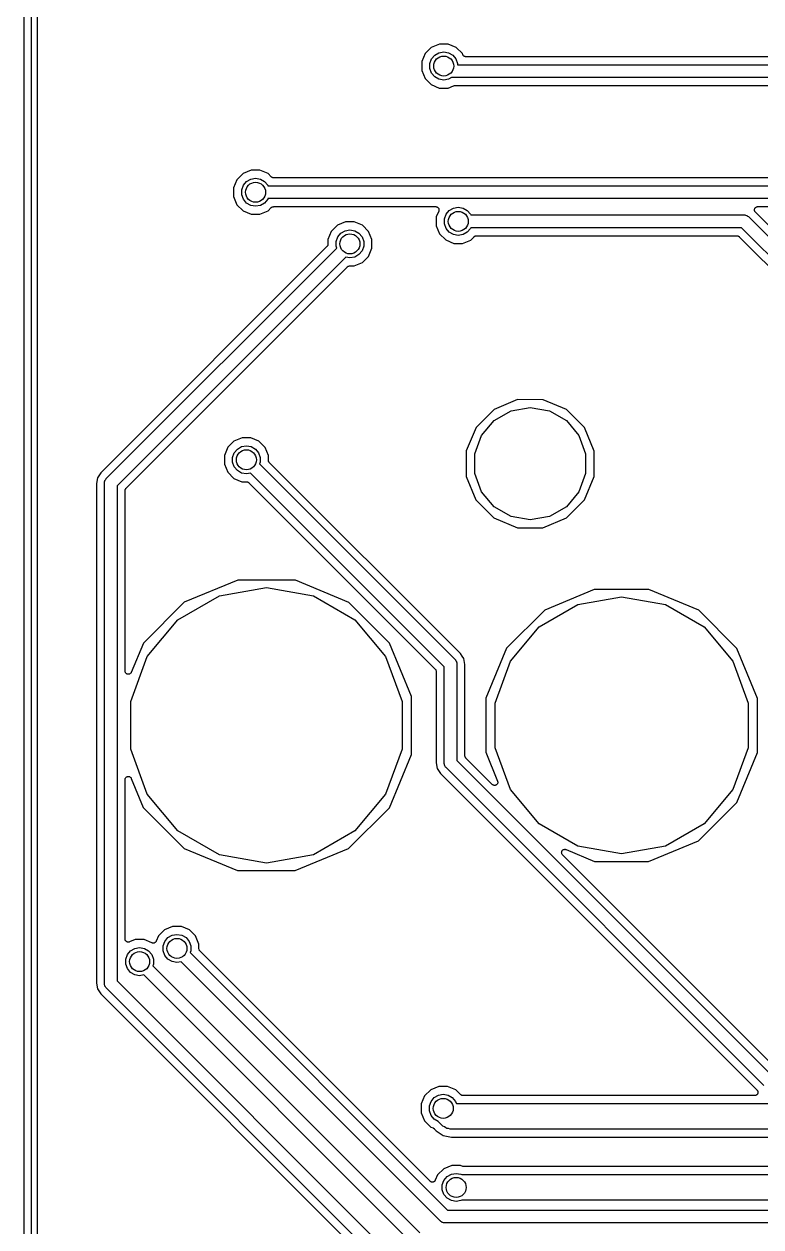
# Model space of a CAD drawing. Extents: x 51 to 137, y -158 to -25.
# Drawn here: x 50.69 to 74.09, y -89.98 to -51.79 of the extents above; entities that cross this region are included whole.
import ezdxf

# ---------------------------------------------------------------- set-up
doc = ezdxf.new("R2010")
doc.units = 0
doc.header["$MEASUREMENT"] = 0
doc.layers.add('BLACK', color=7, linetype='CONTINUOUS')

msp = doc.modelspace()

# ---------------------------------------------------------------- linework, layer by layer
at = {"layer": 'Black'}
for p, q in [((50.6857, -119.921), (50.6857, -28.1813)), ((50.9143, -28.1913), (50.9143, -119.916)), ((51.1175, -119.88), (51.1175, -28.2226)), ((63.6202, -52.5254), (63.4236, -52.7217)), ((63.8771, -52.4193), (63.6202, -52.5254)), ((63.7286, -52.7761), (63.8628, -52.6986)), ((63.8628, -52.6986), (64.0154, -52.6717)), ((64.1549, -52.4195), (63.8771, -52.4193)), ((64.0154, -52.6717), (64.168, -52.6986)), ((64.4116, -52.5261), (64.1549, -52.4195)), ((64.168, -52.6986), (64.3022, -52.7761)), ((64.6079, -52.7227), (64.4116, -52.5261)), ((63.317, -52.9783), (63.3168, -53.2562)), ((63.4236, -52.7217), (63.317, -52.9783)), ((63.576, -53.0404), (63.629, -52.8948)), ((63.576, -53.1954), (63.576, -53.0404)), ((63.629, -52.8948), (63.7286, -52.7761)), ((64.3022, -52.7761), (64.4018, -52.8948)), ((64.4018, -52.8948), (64.4548, -53.0404)), ((64.4548, -53.0404), (64.4548, -53.079)), ((64.4548, -53.079), (78.5145, -53.079)), ((64.6242, -52.7622), (64.6079, -52.7227)), ((64.6278, -52.7679), (64.6242, -52.7622)), ((64.6301, -52.7742), (64.6278, -52.7679)), ((64.6372, -52.7827), (64.6301, -52.7742)), ((64.6431, -52.792), (64.6372, -52.7827)), ((64.6485, -52.7961), (64.6431, -52.792)), ((64.6528, -52.8012), (64.6485, -52.7961)), ((64.6624, -52.8068), (64.6528, -52.8012)), ((64.6711, -52.8135), (64.6624, -52.8068)), ((64.6775, -52.8155), (64.6711, -52.8135)), ((64.6834, -52.8189), (64.6775, -52.8155)), ((64.6942, -52.8208), (64.6834, -52.8189)), ((64.7048, -52.8241), (64.6942, -52.8208)), ((64.7115, -52.8238), (64.7048, -52.8241)), ((64.7181, -52.825), (64.7115, -52.8238)), ((78.5045, -52.825), (64.7181, -52.825)), ((63.3168, -53.2562), (63.4229, -53.5131)), ((63.629, -53.341), (63.576, -53.1954)), ((63.7286, -53.4597), (63.629, -53.341)), ((63.8628, -53.5372), (63.7286, -53.4597)), ((63.4229, -53.5131), (63.6192, -53.7097)), ((63.6192, -53.7097), (63.8758, -53.8163)), ((64.0154, -53.5641), (63.8628, -53.5372)), ((63.8758, -53.8163), (64.1537, -53.8165)), ((64.168, -53.5372), (64.0154, -53.5641)), ((64.1537, -53.8165), (64.3217, -53.7471)), ((64.2577, -53.4854), (64.168, -53.5372)), ((78.4303, -53.4854), (64.2577, -53.4854)), ((64.3217, -53.7471), (64.3239, -53.7466)), ((64.3239, -53.7466), (64.3258, -53.7455)), ((64.3258, -53.7455), (64.3411, -53.7428)), ((64.3411, -53.7428), (64.3562, -53.7395)), ((64.3562, -53.7395), (64.3584, -53.7398)), ((64.3584, -53.7398), (64.3605, -53.7394)), ((64.3605, -53.7394), (78.283, -53.7394)), ((57.9007, -56.4273), (57.6438, -56.5334)), ((58.1785, -56.4275), (57.9007, -56.4273)), ((58.4352, -56.5341), (58.1785, -56.4275)), ((57.4472, -56.7297), (57.3406, -56.9863)), ((57.6438, -56.5334), (57.4472, -56.7297)), ((57.6526, -56.9028), (57.7522, -56.7841)), ((57.7522, -56.7841), (57.8864, -56.7066)), ((57.8864, -56.7066), (58.039, -56.6797)), ((58.039, -56.6797), (58.1916, -56.7066)), ((58.1916, -56.7066), (58.3258, -56.7841)), ((58.3258, -56.7841), (58.4254, -56.9028)), ((58.5398, -56.6389), (58.4352, -56.5341)), ((58.5435, -56.6415), (58.5398, -56.6389)), ((58.5464, -56.6449), (58.5435, -56.6415)), ((58.5578, -56.6515), (58.5464, -56.6449)), ((58.5687, -56.6591), (58.5578, -56.6515)), ((58.573, -56.6603), (58.5687, -56.6591)), ((58.577, -56.6626), (58.573, -56.6603)), ((58.59, -56.6649), (58.577, -56.6626)), ((58.6028, -56.6683), (58.59, -56.6649)), ((58.6073, -56.6679), (58.6028, -56.6683)), ((58.6117, -56.6687), (58.6073, -56.6679)), ((75.6713, -56.6687), (58.6117, -56.6687)), ((57.3406, -56.9863), (57.3404, -57.2642)), ((57.3404, -57.2642), (57.4465, -57.5211)), ((57.5996, -57.0484), (57.6526, -56.9028)), ((57.5996, -57.2034), (57.5996, -57.0484)), ((57.6526, -57.349), (57.5996, -57.2034)), ((58.4254, -56.9028), (58.4327, -56.9227)), ((58.4327, -56.9227), (75.8908, -56.9227)), ((57.4465, -57.5211), (57.6428, -57.7177)), ((57.7522, -57.4677), (57.6526, -57.349)), ((57.8864, -57.5452), (57.7522, -57.4677)), ((58.039, -57.5721), (57.8864, -57.5452)), ((58.1916, -57.5452), (58.039, -57.5721)), ((58.3258, -57.4677), (58.1916, -57.5452)), ((58.4254, -57.349), (58.3258, -57.4677)), ((58.4327, -57.3291), (58.4254, -57.349)), ((75.9578, -57.3291), (58.4327, -57.3291)), ((58.4342, -57.7184), (58.5399, -57.6128)), ((58.5399, -57.6128), (58.5436, -57.6103)), ((58.5436, -57.6103), (58.5464, -57.6069)), ((58.5464, -57.6069), (58.5579, -57.6002)), ((58.5579, -57.6002), (58.5689, -57.5926)), ((58.5689, -57.5926), (58.5731, -57.5914)), ((58.5731, -57.5914), (58.577, -57.5892)), ((58.577, -57.5892), (58.5901, -57.5869)), ((58.5901, -57.5869), (58.603, -57.5835)), ((58.603, -57.5835), (58.6074, -57.5839)), ((58.6074, -57.5839), (58.6117, -57.5831)), ((58.6117, -57.5831), (63.7635, -57.5831)), ((63.7635, -57.5831), (63.7744, -57.585)), ((63.7744, -57.585), (63.7855, -57.5855)), ((63.7855, -57.5855), (63.7917, -57.5881)), ((63.7917, -57.5881), (63.7982, -57.5892)), ((63.7982, -57.5892), (63.8079, -57.5948)), ((63.8079, -57.5948), (63.8181, -57.5991)), ((63.8181, -57.5991), (63.823, -57.6035)), ((63.823, -57.6035), (63.8288, -57.6069)), ((63.8288, -57.6069), (63.8359, -57.6154)), ((63.8359, -57.6154), (63.8441, -57.6229)), ((63.8441, -57.6229), (63.8472, -57.6288)), ((63.8472, -57.6288), (63.8514, -57.6339)), ((63.8514, -57.6339), (63.8553, -57.6444)), ((63.8553, -57.6444), (63.8604, -57.6542)), ((63.8604, -57.6542), (63.8612, -57.6608)), ((63.8612, -57.6608), (63.8635, -57.6671)), ((64.1916, -57.7075), (64.3258, -57.63)), ((64.3258, -57.63), (64.4784, -57.6031)), ((64.4784, -57.6031), (64.631, -57.63)), ((64.631, -57.63), (64.7652, -57.7075)), ((73.8864, -57.6671), (73.8879, -57.6629)), ((73.8879, -57.6629), (73.8883, -57.6584)), ((73.8883, -57.6584), (73.8939, -57.6464)), ((73.8939, -57.6464), (73.8985, -57.6339)), ((73.8985, -57.6339), (73.9013, -57.6305)), ((73.9013, -57.6305), (73.9032, -57.6264)), ((73.9032, -57.6264), (73.9126, -57.617)), ((73.9126, -57.617), (73.9212, -57.6069)), ((73.9212, -57.6069), (73.925, -57.6046)), ((73.925, -57.6046), (73.9282, -57.6015)), ((73.9282, -57.6015), (73.9402, -57.5959)), ((73.9402, -57.5959), (73.9517, -57.5892)), ((73.9517, -57.5892), (73.9561, -57.5884)), ((73.9561, -57.5884), (73.9602, -57.5866)), ((73.9602, -57.5866), (73.9734, -57.5854)), ((73.9734, -57.5854), (73.9865, -57.5831)), ((73.9865, -57.5831), (75.7983, -57.5831)), ((57.6428, -57.7177), (57.8994, -57.8243)), ((57.8994, -57.8243), (58.1773, -57.8245)), ((58.1773, -57.8245), (58.4342, -57.7184)), ((63.78, -57.9097), (63.7798, -58.1876)), ((63.8573, -57.7237), (63.78, -57.9097)), ((63.8597, -57.7128), (63.8573, -57.7237)), ((63.8635, -57.7023), (63.8597, -57.7128)), ((63.8635, -57.6671), (63.8635, -57.6782)), ((63.8635, -57.6782), (63.865, -57.6892)), ((63.865, -57.6892), (63.8635, -57.6957)), ((63.8635, -57.6957), (63.8635, -57.7023)), ((64.039, -57.9718), (64.092, -57.8262)), ((64.039, -58.1268), (64.039, -57.9718)), ((64.092, -57.8262), (64.1916, -57.7075)), ((64.7652, -57.7075), (64.8648, -57.8262)), ((64.8648, -57.8262), (64.8721, -57.8461)), ((64.8721, -57.8461), (73.5608, -57.8461)), ((73.5608, -57.8461), (73.5696, -57.8477)), ((73.5696, -57.8477), (73.5785, -57.8469)), ((73.5785, -57.8469), (73.6041, -57.8537)), ((73.6041, -57.8537), (73.6303, -57.8584)), ((73.6303, -57.8584), (73.638, -57.8628)), ((73.638, -57.8628), (73.6467, -57.8651)), ((73.6467, -57.8651), (73.6684, -57.8804)), ((73.6684, -57.8804), (73.6914, -57.8936)), ((73.6914, -57.8936), (73.6972, -57.9005)), ((73.6972, -57.9005), (73.7045, -57.9056)), ((73.7045, -57.9056), (92.5557, -76.7568)), ((73.8852, -57.6936), (73.8864, -57.6803)), ((73.8864, -57.6979), (73.8852, -57.6936)), ((73.8864, -57.6803), (73.8864, -57.6671)), ((73.8864, -57.7023), (73.8864, -57.6979)), ((73.8909, -57.7148), (73.8864, -57.7023)), ((73.8944, -57.7276), (73.8909, -57.7148)), ((73.8969, -57.7313), (73.8944, -57.7276)), ((73.8985, -57.7355), (73.8969, -57.7313)), ((73.907, -57.7457), (73.8985, -57.7355)), ((73.9146, -57.7565), (73.907, -57.7457)), ((92.609, -76.4509), (73.9146, -57.7565)), ((60.4444, -58.3684), (60.3378, -58.625)), ((60.641, -58.1721), (60.4444, -58.3684)), ((60.8979, -58.066), (60.641, -58.1721)), ((60.6498, -58.5415), (60.7494, -58.4228)), ((60.7494, -58.4228), (60.8836, -58.3453)), ((60.8836, -58.3453), (61.0362, -58.3184)), ((61.1757, -58.0662), (60.8979, -58.066)), ((61.0362, -58.3184), (61.1888, -58.3453)), ((61.4324, -58.1728), (61.1757, -58.0662)), ((61.1888, -58.3453), (61.323, -58.4228)), ((61.323, -58.4228), (61.4226, -58.5415)), ((61.6287, -58.3694), (61.4324, -58.1728)), ((61.7348, -58.6263), (61.6287, -58.3694)), ((63.7798, -58.1876), (63.8859, -58.4445)), ((64.092, -58.2724), (64.039, -58.1268)), ((64.1916, -58.3911), (64.092, -58.2724)), ((64.3258, -58.4686), (64.1916, -58.3911)), ((64.7652, -58.3911), (64.631, -58.4686)), ((64.8648, -58.2724), (64.7652, -58.3911)), ((64.8721, -58.2525), (64.8648, -58.2724)), ((73.4766, -58.2525), (64.8721, -58.2525)), ((92.2712, -77.047), (73.4766, -58.2525)), ((60.3315, -58.8093), (60.3293, -58.8131)), ((60.3339, -58.7962), (60.3315, -58.8093)), ((60.3373, -58.7833), (60.3339, -58.7962)), ((60.3377, -58.7745), (60.3369, -58.7789)), ((60.3369, -58.7789), (60.3373, -58.7833)), ((60.3378, -58.625), (60.3377, -58.7745)), ((60.5968, -58.6871), (60.6498, -58.5415)), ((60.5968, -58.8421), (60.5968, -58.6871)), ((61.4226, -58.5415), (61.4756, -58.6871)), ((61.4756, -58.6871), (61.4756, -58.8421)), ((61.7346, -58.9041), (61.7348, -58.6263)), ((63.8859, -58.4445), (64.0822, -58.6411)), ((64.0822, -58.6411), (64.3388, -58.7477)), ((64.4784, -58.4955), (64.3258, -58.4686)), ((64.3388, -58.7477), (64.6167, -58.7479)), ((64.631, -58.4686), (64.4784, -58.4955)), ((64.6167, -58.7479), (64.8736, -58.6418)), ((64.8736, -58.6418), (64.9793, -58.5362)), ((64.9793, -58.5362), (64.983, -58.5337)), ((64.983, -58.5337), (64.9858, -58.5303)), ((64.9858, -58.5303), (64.9973, -58.5236)), ((64.9973, -58.5236), (65.0083, -58.516)), ((65.0083, -58.516), (65.0125, -58.5148)), ((65.0125, -58.5148), (65.0164, -58.5126)), ((65.0164, -58.5126), (65.0295, -58.5103)), ((65.0295, -58.5103), (65.0424, -58.5069)), ((65.0424, -58.5069), (65.0468, -58.5073)), ((65.0468, -58.5073), (65.0511, -58.5065)), ((65.0511, -58.5065), (73.3293, -58.5065)), ((73.3293, -58.5065), (73.3337, -58.5073)), ((73.3337, -58.5073), (73.3382, -58.5069)), ((73.3382, -58.5069), (73.351, -58.5103)), ((73.351, -58.5103), (73.3641, -58.5126)), ((73.3641, -58.5126), (73.368, -58.5149)), ((73.368, -58.5149), (73.3723, -58.516)), ((73.3723, -58.516), (73.3832, -58.5236)), ((73.3832, -58.5236), (73.3946, -58.5303)), ((73.3946, -58.5303), (73.3975, -58.5337)), ((73.3975, -58.5337), (73.4012, -58.5363)), ((73.4012, -58.5363), (91.9624, -77.0975)), ((60.3079, -58.8463), (53.1229, -66.0313)), ((53.2954, -66.218), (60.6167, -58.8968)), ((60.9012, -59.187), (53.6423, -66.4459)), ((60.3105, -58.8427), (60.3079, -58.8463)), ((60.3139, -58.8398), (60.3105, -58.8427)), ((60.3205, -58.8283), (60.3139, -58.8398)), ((60.3282, -58.8174), (60.3205, -58.8283)), ((60.3293, -58.8131), (60.3282, -58.8174)), ((60.6167, -58.8968), (60.5968, -58.8421)), ((61.0362, -59.2108), (60.9012, -59.187)), ((61.1888, -59.1839), (61.0362, -59.2108)), ((61.323, -59.1064), (61.1888, -59.1839)), ((61.4226, -58.9877), (61.323, -59.1064)), ((61.4756, -58.8421), (61.4226, -58.9877)), ((61.4314, -59.3571), (61.628, -59.1608)), ((61.628, -59.1608), (61.7346, -58.9041)), ((53.9261, -66.5213), (60.9545, -59.4928)), ((60.9545, -59.4928), (60.9582, -59.4903)), ((60.9582, -59.4903), (60.9611, -59.4868)), ((60.9611, -59.4868), (60.9726, -59.4802)), ((60.9726, -59.4802), (60.9834, -59.4726)), ((60.9834, -59.4726), (60.9878, -59.4714)), ((60.9878, -59.4714), (60.9917, -59.4692)), ((60.9917, -59.4692), (61.0047, -59.4669)), ((61.0047, -59.4669), (61.0175, -59.4635)), ((61.0175, -59.4635), (61.022, -59.4639)), ((61.022, -59.4639), (61.0265, -59.4631)), ((61.0265, -59.4631), (61.1745, -59.4632)), ((61.1745, -59.4632), (61.4314, -59.3571)), ((66.3615, -63.7104), (65.6144, -64.0191)), ((67.1699, -63.7112), (66.3615, -63.7104)), ((67.9164, -64.0212), (67.1699, -63.7112)), ((65.6144, -64.0191), (65.0423, -64.5903)), ((65.6167, -64.3756), (66.1535, -64.0656)), ((66.1535, -64.0656), (66.7639, -63.958)), ((66.7639, -63.958), (67.3743, -64.0656)), ((67.3743, -64.0656), (67.9111, -64.3756)), ((68.4875, -64.5933), (67.9164, -64.0212)), ((65.2182, -64.8504), (65.6167, -64.3756)), ((67.9111, -64.3756), (68.3096, -64.8504)), ((57.6089, -64.921), (57.352, -65.0271)), ((57.8867, -64.9212), (57.6089, -64.921)), ((58.1434, -65.0278), (57.8867, -64.9212)), ((65.0423, -64.5903), (64.7323, -65.3368)), ((65.0062, -65.4329), (65.2182, -64.8504)), ((68.3096, -64.8504), (68.5216, -65.4329)), ((68.7963, -65.3404), (68.4875, -64.5933)), ((57.1554, -65.2234), (57.0488, -65.48)), ((57.352, -65.0271), (57.1554, -65.2234)), ((57.3608, -65.3965), (57.4604, -65.2778)), ((57.4604, -65.2778), (57.5946, -65.2003)), ((57.5946, -65.2003), (57.7472, -65.1734)), ((57.7472, -65.1734), (57.8998, -65.2003)), ((57.8998, -65.2003), (58.034, -65.2778)), ((58.034, -65.2778), (58.1336, -65.3965)), ((58.3397, -65.2244), (58.1434, -65.0278)), ((58.4458, -65.4813), (58.3397, -65.2244)), ((57.0488, -65.48), (57.0486, -65.7579)), ((57.3078, -65.5421), (57.3608, -65.3965)), ((57.3078, -65.6971), (57.3078, -65.5421)), ((58.1336, -65.3965), (58.1866, -65.5421)), ((58.1866, -65.5421), (58.1866, -65.6971)), ((58.4457, -65.6293), (58.4458, -65.4813)), ((58.4465, -65.6338), (58.4457, -65.6293)), ((58.4461, -65.6383), (58.4465, -65.6338)), ((58.4495, -65.6511), (58.4461, -65.6383)), ((58.4518, -65.6641), (58.4495, -65.6511)), ((58.454, -65.668), (58.4518, -65.6641)), ((58.4552, -65.6724), (58.454, -65.668)), ((58.4628, -65.6832), (58.4552, -65.6724)), ((58.4694, -65.6947), (58.4628, -65.6832)), ((64.7323, -65.3368), (64.7315, -66.1452)), ((65.0062, -66.0527), (65.0062, -65.4329)), ((68.5216, -65.4329), (68.5216, -66.0527)), ((68.7955, -66.1488), (68.7963, -65.3404)), ((53.1229, -66.0313), (53.0185, -66.1875)), ((57.0486, -65.7579), (57.1547, -66.0148)), ((57.1547, -66.0148), (57.351, -66.2114)), ((57.3608, -65.8427), (57.3078, -65.6971)), ((57.4604, -65.9614), (57.3608, -65.8427)), ((57.5946, -66.0389), (57.4604, -65.9614)), ((57.7472, -66.0658), (57.5946, -66.0389)), ((57.8822, -66.042), (57.7472, -66.0658)), ((64.0291, -72.1889), (57.8822, -66.042)), ((58.1866, -65.6971), (58.1667, -65.7518)), ((58.1667, -65.7518), (64.376, -71.961)), ((58.4729, -65.6976), (58.4694, -65.6947)), ((58.4754, -65.7013), (58.4729, -65.6976)), ((64.5485, -71.7743), (58.4754, -65.7013)), ((65.2182, -66.6352), (65.0062, -66.0527)), ((68.5216, -66.0527), (68.3096, -66.6352)), ((53.0185, -66.1875), (52.9819, -66.3717)), ((52.9819, -66.3717), (52.9819, -82.2325)), ((53.2359, -66.3617), (53.2375, -66.3529)), ((53.2359, -82.2425), (53.2359, -66.3617)), ((53.2367, -66.344), (53.2435, -66.3184)), ((53.2375, -66.3529), (53.2367, -66.344)), ((53.2435, -66.3184), (53.2482, -66.2922)), ((53.2482, -66.2922), (53.2526, -66.2845)), ((53.2526, -66.2845), (53.2549, -66.2758)), ((53.2549, -66.2758), (53.2702, -66.2541)), ((53.2702, -66.2541), (53.2834, -66.2311)), ((53.2834, -66.2311), (53.2903, -66.2253)), ((53.2903, -66.2253), (53.2954, -66.218)), ((53.6423, -66.4459), (53.6423, -82.1583)), ((57.351, -66.2114), (57.6076, -66.318)), ((57.6076, -66.318), (57.7571, -66.3181)), ((57.7571, -66.3181), (57.7615, -66.3189)), ((57.7615, -66.3189), (57.7659, -66.3185)), ((57.7659, -66.3185), (57.7788, -66.3219)), ((57.7788, -66.3219), (57.7919, -66.3243)), ((57.7919, -66.3243), (57.7957, -66.3265)), ((57.7957, -66.3265), (57.8, -66.3276)), ((57.8, -66.3276), (57.8109, -66.3353)), ((57.8109, -66.3353), (57.8224, -66.3419)), ((57.8224, -66.3419), (57.8253, -66.3453)), ((57.8253, -66.3453), (57.8289, -66.3479)), ((57.8289, -66.3479), (63.7453, -72.2643)), ((64.7315, -66.1452), (65.0402, -66.8923)), ((68.4855, -66.8953), (68.7955, -66.1488)), ((53.8963, -66.5932), (53.8971, -66.5888)), ((53.8963, -72.3287), (53.8963, -66.5932)), ((53.8967, -66.5843), (53.9001, -66.5715)), ((53.8971, -66.5888), (53.8967, -66.5843)), ((53.9001, -66.5715), (53.9024, -66.5584)), ((53.9024, -66.5584), (53.9047, -66.5545)), ((53.9047, -66.5545), (53.9058, -66.5502)), ((53.9058, -66.5502), (53.9134, -66.5393)), ((53.9134, -66.5393), (53.9201, -66.5279)), ((53.9201, -66.5279), (53.9235, -66.525)), ((53.9235, -66.525), (53.9261, -66.5213)), ((65.6167, -67.11), (65.2182, -66.6352)), ((68.3096, -66.6352), (67.9111, -67.11)), ((65.0402, -66.8923), (65.6114, -67.4644)), ((66.1535, -67.42), (65.6167, -67.11)), ((67.9111, -67.11), (67.3743, -67.42)), ((67.9134, -67.4664), (68.4855, -66.8953)), ((65.6114, -67.4644), (66.3579, -67.7744)), ((66.7639, -67.5276), (66.1535, -67.42)), ((67.3743, -67.42), (66.7639, -67.5276)), ((67.1663, -67.7752), (67.9134, -67.4664)), ((66.3579, -67.7744), (67.1663, -67.7752)), ((57.4714, -69.4403), (55.7764, -70.1407)), ((59.3054, -69.4419), (57.4714, -69.4403)), ((60.9992, -70.1452), (59.3054, -69.4419)), ((56.8888, -69.9422), (58.3844, -69.6785)), ((58.3844, -69.6785), (59.88, -69.9422)), ((68.7963, -69.7389), (67.2243, -70.3884)), ((68.812, -69.7325), (68.7963, -69.7389)), ((68.8978, -69.7325), (68.812, -69.7325)), ((70.5298, -69.734), (68.8978, -69.7325)), ((68.8978, -69.7325), (68.8978, -69.7325)), ((68.8978, -69.7325), (68.8978, -69.7325)), ((72.1162, -70.3927), (70.5298, -69.734)), ((55.7764, -70.1407), (54.4784, -71.4364)), ((55.5737, -70.7015), (56.8888, -69.9422)), ((59.88, -69.9422), (61.1951, -70.7015)), ((62.2949, -71.4432), (60.9992, -70.1452)), ((67.0448, -70.9261), (68.2718, -70.2177)), ((68.2718, -70.2177), (69.6671, -69.9717)), ((69.6671, -69.9717), (71.0624, -70.2177)), ((71.0624, -70.2177), (72.2894, -70.9261)), ((67.2243, -70.3884), (66.0086, -71.6021)), ((73.3299, -71.6084), (72.1162, -70.3927)), ((54.5975, -71.8648), (55.5737, -70.7015)), ((61.1951, -70.7015), (62.1713, -71.8648)), ((66.1341, -72.0114), (67.0448, -70.9261)), ((72.2894, -70.9261), (73.2001, -72.0114)), ((54.4784, -71.4364), (54.0917, -72.3676)), ((62.9953, -73.1382), (62.2949, -71.4432)), ((64.6035, -71.8567), (64.5485, -71.7743)), ((66.0086, -71.6021), (65.3499, -73.1885)), ((73.9858, -73.1961), (73.3299, -71.6084)), ((54.0781, -73.2919), (54.5975, -71.8648)), ((62.1713, -71.8648), (62.6907, -73.2919)), ((64.376, -71.961), (64.3811, -71.9683)), ((64.3811, -71.9683), (64.388, -71.9741)), ((64.388, -71.9741), (64.4012, -71.9971)), ((64.4012, -71.9971), (64.4165, -72.0188)), ((64.4165, -72.0188), (64.4188, -72.0275)), ((64.4188, -72.0275), (64.4232, -72.0352)), ((64.4232, -72.0352), (64.4279, -72.0614)), ((64.4279, -72.0614), (64.4347, -72.087)), ((64.4347, -72.087), (64.4339, -72.0959)), ((64.4339, -72.0959), (64.4355, -72.1047)), ((64.4355, -72.1047), (64.4355, -75.1637)), ((64.6529, -71.9305), (64.6035, -71.8567)), ((64.6895, -72.1147), (64.6529, -71.9305)), ((64.6895, -75.0164), (64.6895, -72.1147)), ((65.6496, -73.3428), (66.1341, -72.0114)), ((73.2001, -72.0114), (73.6846, -73.3428)), ((53.899, -72.3439), (53.8963, -72.3287)), ((53.901, -72.3591), (53.899, -72.3439)), ((53.902, -72.3612), (53.901, -72.3591)), ((53.9024, -72.3634), (53.902, -72.3612)), ((53.9101, -72.3768), (53.9024, -72.3634)), ((53.9172, -72.3905), (53.9101, -72.3768)), ((53.9189, -72.392), (53.9172, -72.3905)), ((53.9201, -72.394), (53.9189, -72.392)), ((53.9319, -72.4039), (53.9201, -72.394)), ((53.9432, -72.4143), (53.9319, -72.4039)), ((53.9453, -72.4152), (53.9432, -72.4143)), ((53.9471, -72.4167), (53.9453, -72.4152)), ((53.9616, -72.4219), (53.9471, -72.4167)), ((53.9758, -72.4278), (53.9616, -72.4219)), ((53.9781, -72.4279), (53.9758, -72.4278)), ((53.9803, -72.4287), (53.9781, -72.4279)), ((53.9957, -72.4287), (53.9803, -72.4287)), ((54.0111, -72.4294), (53.9957, -72.4287)), ((54.0133, -72.4287), (54.0111, -72.4294)), ((54.0155, -72.4287), (54.0133, -72.4287)), ((54.03, -72.4235), (54.0155, -72.4287)), ((54.0447, -72.4188), (54.03, -72.4235)), ((54.0465, -72.4174), (54.0447, -72.4188)), ((54.0487, -72.4167), (54.0465, -72.4174)), ((54.0605, -72.4068), (54.0487, -72.4167)), ((54.0727, -72.3974), (54.0605, -72.4068)), ((54.074, -72.3955), (54.0727, -72.3974)), ((54.0757, -72.394), (54.074, -72.3955)), ((54.0834, -72.3806), (54.0757, -72.394)), ((54.0917, -72.3676), (54.0834, -72.3806)), ((63.7453, -72.2643), (63.7479, -72.268)), ((63.7479, -72.268), (63.7513, -72.2709)), ((63.7513, -72.2709), (63.758, -72.2823)), ((63.758, -72.2823), (63.7656, -72.2932)), ((63.7656, -72.2932), (63.7667, -72.2975)), ((63.7667, -72.2975), (63.769, -72.3014)), ((63.769, -72.3014), (63.7713, -72.3145)), ((63.7713, -72.3145), (63.7747, -72.3273)), ((63.7747, -72.3273), (63.7743, -72.3318)), ((63.7743, -72.3318), (63.7751, -72.3362)), ((63.7751, -72.3362), (63.7751, -75.2379)), ((64.0291, -75.2479), (64.0291, -72.1889)), ((54.0781, -74.8105), (54.0781, -73.2919)), ((62.6907, -73.2919), (62.6907, -74.8105)), ((62.9937, -74.9722), (62.9953, -73.1382)), ((65.3499, -73.1885), (65.3484, -74.9063)), ((73.9843, -74.9139), (73.9858, -73.1961)), ((65.6496, -74.7596), (65.6496, -73.3428)), ((73.6846, -73.3428), (73.6846, -74.7596)), ((54.5975, -76.2376), (54.0781, -74.8105)), ((62.6907, -74.8105), (62.1713, -76.2376)), ((66.1341, -76.091), (65.6496, -74.7596)), ((73.6846, -74.7596), (73.2001, -76.091)), ((62.2904, -76.666), (62.9937, -74.9722)), ((64.4355, -75.1637), (74.4132, -85.1414)), ((64.6903, -75.0208), (64.6895, -75.0164)), ((64.6899, -75.0253), (64.6903, -75.0208)), ((64.6933, -75.0381), (64.6899, -75.0253)), ((64.6956, -75.0512), (64.6933, -75.0381)), ((64.6979, -75.0551), (64.6956, -75.0512)), ((64.699, -75.0594), (64.6979, -75.0551)), ((64.7066, -75.0703), (64.699, -75.0594)), ((64.7133, -75.0817), (64.7066, -75.0703)), ((64.7167, -75.0846), (64.7133, -75.0817)), ((64.7193, -75.0883), (64.7167, -75.0846)), ((65.5591, -75.9281), (64.7193, -75.0883)), ((65.3484, -74.9063), (65.7248, -75.8175)), ((73.3256, -76.5003), (73.9843, -74.9139)), ((63.7751, -75.2379), (63.8117, -75.4221)), ((63.8117, -75.4221), (63.9161, -75.5783)), ((63.9161, -75.5783), (73.9678, -85.63)), ((64.0307, -75.2567), (64.0291, -75.2479)), ((64.0299, -75.2656), (64.0307, -75.2567)), ((64.0367, -75.2912), (64.0299, -75.2656)), ((64.0414, -75.3174), (64.0367, -75.2912)), ((64.0458, -75.3251), (64.0414, -75.3174)), ((64.0481, -75.3338), (64.0458, -75.3251)), ((64.0634, -75.3555), (64.0481, -75.3338)), ((64.0766, -75.3785), (64.0634, -75.3555)), ((64.0835, -75.3843), (64.0766, -75.3785)), ((64.0886, -75.3916), (64.0835, -75.3843)), ((74.1853, -85.4883), (64.0886, -75.3916)), ((53.8963, -75.7733), (53.899, -75.7581)), ((53.8963, -80.8344), (53.8963, -75.7733)), ((53.899, -75.7581), (53.901, -75.7427)), ((53.901, -75.7427), (53.902, -75.7407)), ((53.902, -75.7407), (53.9024, -75.7386)), ((53.9024, -75.7386), (53.9102, -75.7251)), ((53.9102, -75.7251), (53.9173, -75.7114)), ((53.9173, -75.7114), (53.919, -75.7099)), ((53.919, -75.7099), (53.9201, -75.708)), ((53.9201, -75.708), (53.9319, -75.6981)), ((53.9319, -75.6981), (53.9434, -75.6876)), ((53.9434, -75.6876), (53.9454, -75.6867)), ((53.9454, -75.6867), (53.9471, -75.6853)), ((53.9471, -75.6853), (53.9617, -75.68)), ((53.9617, -75.68), (53.976, -75.6741)), ((53.976, -75.6741), (53.9782, -75.674)), ((53.9782, -75.674), (53.9803, -75.6733)), ((53.9803, -75.6733), (53.9958, -75.6733)), ((53.9958, -75.6733), (54.0112, -75.6726)), ((54.0112, -75.6726), (54.0133, -75.6733)), ((54.0133, -75.6733), (54.0155, -75.6733)), ((54.0155, -75.6733), (54.0301, -75.6786)), ((54.0301, -75.6786), (54.0449, -75.6832)), ((54.0449, -75.6832), (54.0466, -75.6846)), ((54.0466, -75.6846), (54.0487, -75.6853)), ((54.0487, -75.6853), (54.0606, -75.6953)), ((54.0606, -75.6953), (54.0729, -75.7047)), ((54.0729, -75.7047), (54.074, -75.7066)), ((54.074, -75.7066), (54.0757, -75.708)), ((54.0757, -75.708), (54.0835, -75.7214)), ((54.0835, -75.7214), (54.0918, -75.7345)), ((54.0918, -75.7345), (54.4739, -76.6592)), ((65.5717, -75.9369), (65.5591, -75.9281)), ((65.5839, -75.9463), (65.5717, -75.9369)), ((65.5861, -75.947), (65.5839, -75.9463)), ((65.588, -75.9483), (65.5861, -75.947)), ((65.6029, -75.9523), (65.588, -75.9483)), ((65.6176, -75.957), (65.6029, -75.9523)), ((65.6199, -75.9569), (65.6176, -75.957)), ((65.6221, -75.9575), (65.6199, -75.9569)), ((65.6374, -75.9561), (65.6221, -75.9575)), ((65.6528, -75.9555), (65.6374, -75.9561)), ((65.6549, -75.9546), (65.6528, -75.9555)), ((65.6572, -75.9544), (65.6549, -75.9546)), ((65.6712, -75.9479), (65.6572, -75.9544)), ((65.6854, -75.942), (65.6712, -75.9479)), ((65.6871, -75.9405), (65.6854, -75.942)), ((65.6892, -75.9395), (65.6871, -75.9405)), ((65.7001, -75.9286), (65.6892, -75.9395)), ((65.7115, -75.9182), (65.7001, -75.9286)), ((65.7125, -75.9162), (65.7115, -75.9182)), ((65.7141, -75.9145), (65.7125, -75.9162)), ((65.7207, -75.9006), (65.7141, -75.9145)), ((65.7278, -75.8869), (65.7207, -75.9006)), ((65.7248, -75.8175), (65.7281, -75.8325)), ((65.7281, -75.8846), (65.7278, -75.8869)), ((65.7281, -75.8325), (65.7321, -75.8474)), ((65.7291, -75.8826), (65.7281, -75.8846)), ((65.7304, -75.8672), (65.7291, -75.8826)), ((65.7324, -75.8519), (65.7304, -75.8672)), ((65.7321, -75.8474), (65.7319, -75.8497)), ((65.7319, -75.8497), (65.7324, -75.8519)), ((55.5737, -77.4009), (54.5975, -76.2376)), ((62.1713, -76.2376), (61.1951, -77.4009)), ((67.0448, -77.1763), (66.1341, -76.091)), ((73.2001, -76.091), (72.2894, -77.1763)), ((54.4739, -76.6592), (55.7696, -77.9572)), ((60.9924, -77.9617), (62.2904, -76.666)), ((72.1099, -77.714), (73.3256, -76.5003)), ((56.8888, -78.1602), (55.5737, -77.4009)), ((61.1951, -77.4009), (59.88, -78.1602)), ((68.2718, -77.8847), (67.0448, -77.1763)), ((72.2894, -77.1763), (71.0624, -77.8847)), ((69.6671, -78.1307), (68.2718, -77.8847)), ((71.0624, -77.8847), (69.6671, -78.1307)), ((70.5222, -78.3699), (72.1099, -77.714)), ((55.7696, -77.9572), (57.4634, -78.6605)), ((58.3844, -78.4239), (56.8888, -78.1602)), ((59.88, -78.1602), (58.3844, -78.4239)), ((59.2974, -78.6621), (60.9924, -77.9617)), ((67.7604, -78.0958), (67.7618, -78.0804)), ((67.761, -78.098), (67.7604, -78.0958)), ((67.7609, -78.1002), (67.761, -78.098)), ((67.7655, -78.1149), (67.7609, -78.1002)), ((67.7618, -78.0804), (67.7625, -78.0649)), ((67.7625, -78.0649), (67.7633, -78.0629)), ((67.7633, -78.0629), (67.7635, -78.0607)), ((67.7635, -78.0607), (67.7701, -78.0466)), ((67.7696, -78.1299), (67.7655, -78.1149)), ((67.7708, -78.1317), (67.7696, -78.1299)), ((67.7701, -78.0466), (67.776, -78.0323)), ((67.7715, -78.1338), (67.7708, -78.1317)), ((67.7809, -78.1461), (67.7715, -78.1338)), ((67.776, -78.0323), (67.7775, -78.0307)), ((67.7775, -78.0307), (67.7784, -78.0287)), ((67.7784, -78.0287), (67.7894, -78.0177)), ((67.7898, -78.1588), (67.7809, -78.1461)), ((67.7894, -78.0177), (67.7999, -78.0063)), ((74.4886, -84.8576), (67.7898, -78.1588)), ((67.7999, -78.0063), (67.8018, -78.0053)), ((67.8018, -78.0053), (67.8034, -78.0038)), ((67.8034, -78.0038), (67.8174, -77.9972)), ((67.8174, -77.9972), (67.8312, -77.9901)), ((67.8312, -77.9901), (67.8334, -77.9898)), ((67.8334, -77.9898), (67.8353, -77.9888)), ((67.8353, -77.9888), (67.8508, -77.9875)), ((67.8508, -77.9875), (67.8662, -77.9855)), ((67.8662, -77.9855), (67.8683, -77.986)), ((67.8683, -77.986), (67.8705, -77.9858)), ((67.8705, -77.9858), (67.8855, -77.9898)), ((67.8855, -77.9898), (67.9006, -77.9931)), ((67.9006, -77.9931), (68.8044, -78.3684)), ((57.4634, -78.6605), (59.2974, -78.6621)), ((68.8044, -78.3684), (70.5222, -78.3699)), ((55.1482, -80.54), (54.9516, -80.7363)), ((55.4051, -80.4339), (55.1482, -80.54)), ((55.6829, -80.4341), (55.4051, -80.4339)), ((55.9396, -80.5407), (55.6829, -80.4341)), ((56.1359, -80.7373), (55.9396, -80.5407)), ((53.8982, -80.8453), (53.8963, -80.8344)), ((53.8987, -80.8563), (53.8982, -80.8453)), ((53.9013, -80.8626), (53.8987, -80.8563)), ((53.9024, -80.8692), (53.9013, -80.8626)), ((53.9079, -80.8788), (53.9024, -80.8692)), ((53.9122, -80.889), (53.9079, -80.8788)), ((53.9167, -80.8939), (53.9122, -80.889)), ((53.9201, -80.8997), (53.9167, -80.8939)), ((53.9285, -80.9068), (53.9201, -80.8997)), ((53.936, -80.915), (53.9285, -80.9068)), ((53.9419, -80.9181), (53.936, -80.915)), ((53.9471, -80.9224), (53.9419, -80.9181)), ((53.9575, -80.9262), (53.9471, -80.9224)), ((53.9673, -80.9313), (53.9575, -80.9262)), ((53.9739, -80.9322), (53.9673, -80.9313)), ((53.9803, -80.9345), (53.9739, -80.9322)), ((53.9913, -80.9345), (53.9803, -80.9345)), ((54.0022, -80.9359), (53.9913, -80.9345)), ((54.0088, -80.9345), (54.0022, -80.9359)), ((54.0155, -80.9345), (54.0088, -80.9345)), ((54.0259, -80.9307), (54.0155, -80.9345)), ((54.0367, -80.9283), (54.0259, -80.9307)), ((54.2184, -80.8533), (54.0367, -80.9283)), ((54.4962, -80.8535), (54.2184, -80.8533)), ((54.7493, -80.9586), (54.4962, -80.8535)), ((54.758, -80.9605), (54.7493, -80.9586)), ((54.7662, -80.9639), (54.758, -80.9605)), ((54.8187, -80.9617), (54.8099, -80.9628)), ((54.8266, -80.9576), (54.8187, -80.9617)), ((54.8351, -80.9549), (54.8266, -80.9576)), ((54.8421, -80.9495), (54.8351, -80.9549)), ((54.85, -80.9454), (54.8421, -80.9495)), ((54.856, -80.9389), (54.85, -80.9454)), ((54.8631, -80.9335), (54.856, -80.9389)), ((54.8679, -80.926), (54.8631, -80.9335)), ((54.8739, -80.9194), (54.8679, -80.926)), ((54.8773, -80.9112), (54.8739, -80.9194)), ((54.8821, -80.9037), (54.8773, -80.9112)), ((54.9516, -80.7363), (54.8821, -80.9037)), ((55.104, -81.055), (55.157, -80.9094)), ((55.157, -80.9094), (55.2566, -80.7907)), ((55.2566, -80.7907), (55.3908, -80.7132)), ((55.3908, -80.7132), (55.5434, -80.6863)), ((55.5434, -80.6863), (55.696, -80.7132)), ((55.696, -80.7132), (55.8302, -80.7907)), ((55.8302, -80.7907), (55.9298, -80.9094)), ((55.9298, -80.9094), (55.9828, -81.055)), ((56.242, -80.9942), (56.1359, -80.7373)), ((53.9173, -81.4744), (53.9703, -81.3288)), ((53.9703, -81.3288), (54.0699, -81.2101)), ((54.0699, -81.2101), (54.2041, -81.1326)), ((54.2041, -81.1326), (54.3567, -81.1057)), ((54.3567, -81.1057), (54.5093, -81.1326)), ((54.5093, -81.1326), (54.6435, -81.2101)), ((54.6435, -81.2101), (54.7431, -81.3288)), ((54.7431, -81.3288), (54.7961, -81.4744)), ((54.775, -80.9643), (54.7662, -80.9639)), ((54.7837, -80.9663), (54.775, -80.9643)), ((54.7925, -80.9651), (54.7837, -80.9663)), ((54.8014, -80.9655), (54.7925, -80.9651)), ((54.8099, -80.9628), (54.8014, -80.9655)), ((55.104, -81.21), (55.104, -81.055)), ((55.157, -81.3556), (55.104, -81.21)), ((55.9828, -81.21), (55.9629, -81.2647)), ((55.9629, -81.2647), (64.1402, -89.4419)), ((55.9828, -81.055), (55.9828, -81.21)), ((56.2419, -81.1422), (56.242, -80.9942)), ((56.2427, -81.1467), (56.2419, -81.1422)), ((56.2423, -81.1512), (56.2427, -81.1467)), ((56.2457, -81.164), (56.2423, -81.1512)), ((56.248, -81.177), (56.2457, -81.164)), ((56.2502, -81.1809), (56.248, -81.177)), ((56.2514, -81.1853), (56.2502, -81.1809)), ((56.259, -81.1961), (56.2514, -81.1853)), ((56.2656, -81.2076), (56.259, -81.1961)), ((56.2691, -81.2105), (56.2656, -81.2076)), ((56.2716, -81.2142), (56.2691, -81.2105)), ((63.583, -88.5255), (56.2716, -81.2142)), ((53.9173, -81.6294), (53.9173, -81.4744)), ((53.9703, -81.775), (53.9173, -81.6294)), ((54.7961, -81.6294), (54.7762, -81.6841)), ((54.7762, -81.6841), (63.2561, -90.1639)), ((54.7961, -81.4744), (54.7961, -81.6294)), ((55.2566, -81.4743), (55.157, -81.3556)), ((55.3908, -81.5518), (55.2566, -81.4743)), ((55.5434, -81.5787), (55.3908, -81.5518)), ((55.6784, -81.5549), (55.5434, -81.5787)), ((63.9123, -89.7888), (55.6784, -81.5549)), ((54.0699, -81.8937), (53.9703, -81.775)), ((54.2041, -81.9712), (54.0699, -81.8937)), ((54.3567, -81.9981), (54.2041, -81.9712)), ((54.4917, -81.9743), (54.3567, -81.9981)), ((63.0282, -90.5108), (54.4917, -81.9743)), ((52.9819, -82.2325), (53.0185, -82.4167)), ((53.0185, -82.4167), (53.1229, -82.5729)), ((53.2375, -82.2513), (53.2359, -82.2425)), ((53.2367, -82.2602), (53.2375, -82.2513)), ((53.2435, -82.2858), (53.2367, -82.2602)), ((53.2482, -82.312), (53.2435, -82.2858)), ((53.2526, -82.3197), (53.2482, -82.312)), ((53.2549, -82.3284), (53.2526, -82.3197)), ((53.2702, -82.3501), (53.2549, -82.3284)), ((53.2834, -82.3731), (53.2702, -82.3501)), ((53.2903, -82.3789), (53.2834, -82.3731)), ((53.2954, -82.3862), (53.2903, -82.3789)), ((68.6756, -97.7664), (53.2954, -82.3862)), ((53.6423, -82.1583), (68.9035, -97.4195)), ((53.1229, -82.5729), (62.7946, -92.2446)), ((63.8616, -85.5122), (63.6047, -85.6183)), ((64.1394, -85.5124), (63.8616, -85.5122)), ((64.3961, -85.619), (64.1394, -85.5124)), ((63.4081, -85.8146), (63.3015, -86.0712)), ((63.6047, -85.6183), (63.4081, -85.8146)), ((63.6135, -85.9877), (63.7131, -85.869)), ((63.7131, -85.869), (63.8473, -85.7915)), ((63.8473, -85.7915), (63.9999, -85.7646)), ((63.9999, -85.7646), (64.1525, -85.7915)), ((64.1525, -85.7915), (64.2867, -85.869)), ((64.2867, -85.869), (64.3863, -85.9877)), ((64.5504, -85.7736), (64.3961, -85.619)), ((64.5541, -85.7762), (64.5504, -85.7736)), ((64.557, -85.7796), (64.5541, -85.7762)), ((64.5685, -85.7862), (64.557, -85.7796)), ((64.5793, -85.7938), (64.5685, -85.7862)), ((64.5837, -85.795), (64.5793, -85.7938)), ((64.5876, -85.7973), (64.5837, -85.795)), ((64.6006, -85.7996), (64.5876, -85.7973)), ((64.6134, -85.803), (64.6006, -85.7996)), ((64.6179, -85.8026), (64.6134, -85.803)), ((64.6223, -85.8034), (64.6179, -85.8026)), ((73.8959, -85.8034), (64.6223, -85.8034)), ((73.909, -85.8011), (73.8959, -85.8034)), ((73.9222, -85.7999), (73.909, -85.8011)), ((73.9263, -85.798), (73.9222, -85.7999)), ((73.9307, -85.7973), (73.9263, -85.798)), ((73.9422, -85.7906), (73.9307, -85.7973)), ((73.9542, -85.785), (73.9422, -85.7906)), ((73.9574, -85.7819), (73.9542, -85.785)), ((73.9612, -85.7796), (73.9574, -85.7819)), ((73.9698, -85.7695), (73.9612, -85.7796)), ((73.9678, -85.63), (73.9754, -85.6408)), ((73.9792, -85.7601), (73.9698, -85.7695)), ((73.9754, -85.6408), (73.9839, -85.651)), ((73.9811, -85.756), (73.9792, -85.7601)), ((73.9839, -85.7526), (73.9811, -85.756)), ((73.9839, -85.651), (73.9855, -85.6552)), ((73.9885, -85.7401), (73.9839, -85.7526)), ((73.9855, -85.6552), (73.988, -85.6589)), ((73.988, -85.6589), (73.9915, -85.6717)), ((73.9941, -85.7281), (73.9885, -85.7401)), ((73.9915, -85.6717), (73.996, -85.6842)), ((73.9945, -85.7236), (73.9941, -85.7281)), ((73.996, -85.7194), (73.9945, -85.7236)), ((73.996, -85.6842), (73.996, -85.6886)), ((73.996, -85.6886), (73.9972, -85.6929)), ((73.9972, -85.6929), (73.996, -85.7062)), ((73.996, -85.7062), (73.996, -85.7194)), ((63.3015, -86.0712), (63.3013, -86.3491)), ((63.5605, -86.1333), (63.6135, -85.9877)), ((63.5605, -86.2883), (63.5605, -86.1333)), ((63.6135, -86.4339), (63.5605, -86.2883)), ((64.3863, -85.9877), (64.4062, -86.0424)), ((64.4062, -86.0424), (64.4212, -86.0574)), ((64.4212, -86.0574), (84.8244, -86.0574)), ((63.3013, -86.3491), (63.4074, -86.606)), ((63.4074, -86.606), (63.6037, -86.8026)), ((63.7131, -86.5526), (63.6135, -86.4339)), ((63.8406, -86.6262), (63.7131, -86.5526)), ((63.9655, -86.7512), (63.8406, -86.6262)), ((63.6037, -86.8026), (63.6775, -86.8333)), ((63.6775, -86.8333), (63.6794, -86.8344)), ((63.6794, -86.8344), (63.6815, -86.835)), ((63.6815, -86.835), (63.6942, -86.8439)), ((63.6942, -86.8439), (63.7073, -86.8522)), ((63.7073, -86.8522), (63.7086, -86.854)), ((63.7086, -86.854), (63.7104, -86.8553)), ((63.7104, -86.8553), (63.7789, -86.9237)), ((63.7789, -86.9237), (64.0009, -87.0721)), ((63.9802, -86.7614), (63.9655, -86.7512)), ((63.9917, -86.7751), (63.9802, -86.7614)), ((64.0377, -86.8017), (63.9917, -86.7751)), ((64.0009, -87.0721), (64.2629, -87.1242)), ((64.0811, -86.8321), (64.0377, -86.8017)), ((64.0984, -86.8367), (64.0811, -86.8321)), ((64.1139, -86.8457), (64.0984, -86.8367)), ((64.1662, -86.8549), (64.1139, -86.8457)), ((64.2175, -86.8687), (64.1662, -86.8549)), ((64.2353, -86.8671), (64.2175, -86.8687)), ((64.2529, -86.8702), (64.2353, -86.8671)), ((84.9927, -86.8702), (64.2529, -86.8702)), ((64.2629, -87.1242), (84.9827, -87.1242)), ((64.0153, -88.1277), (63.8187, -88.324)), ((64.2722, -88.0216), (64.0153, -88.1277)), ((64.55, -88.0218), (64.2722, -88.0216)), ((64.6228, -88.052), (64.55, -88.0218)), ((64.625, -88.0525), (64.6228, -88.052)), ((64.627, -88.0537), (64.625, -88.0525)), ((64.6422, -88.0563), (64.627, -88.0537)), ((64.6572, -88.0597), (64.6422, -88.0563)), ((64.6595, -88.0594), (64.6572, -88.0597)), ((64.6618, -88.0598), (64.6595, -88.0594)), ((116.819, -88.0598), (64.6618, -88.0598)), ((63.592, -88.5318), (63.583, -88.5255)), ((63.6002, -88.5393), (63.592, -88.5318)), ((63.6064, -88.5419), (63.6002, -88.5393)), ((63.6119, -88.5458), (63.6064, -88.5419)), ((63.6226, -88.5486), (63.6119, -88.5458)), ((63.6328, -88.5528), (63.6226, -88.5486)), ((63.6395, -88.5531), (63.6328, -88.5528)), ((63.646, -88.5549), (63.6395, -88.5531)), ((63.657, -88.5539), (63.646, -88.5549)), ((63.668, -88.5544), (63.657, -88.5539)), ((63.6744, -88.5524), (63.668, -88.5544)), ((63.6811, -88.5518), (63.6744, -88.5524)), ((63.6911, -88.5471), (63.6811, -88.5518)), ((63.7017, -88.5438), (63.6911, -88.5471)), ((63.707, -88.5397), (63.7017, -88.5438)), ((63.7131, -88.5369), (63.707, -88.5397)), ((63.7209, -88.5291), (63.7131, -88.5369)), ((63.7297, -88.5224), (63.7209, -88.5291)), ((63.7333, -88.5167), (63.7297, -88.5224)), ((63.7381, -88.5119), (63.7333, -88.5167)), ((63.7427, -88.5019), (63.7381, -88.5119)), ((63.7487, -88.4926), (63.7427, -88.5019)), ((63.8187, -88.324), (63.7487, -88.4926)), ((63.9711, -88.6427), (64.0241, -88.4971)), ((64.0241, -88.4971), (64.1237, -88.3784)), ((64.1237, -88.3784), (64.2579, -88.3009)), ((64.2579, -88.3009), (64.4105, -88.274)), ((64.4105, -88.274), (64.5631, -88.3009)), ((64.5631, -88.3009), (64.5854, -88.3138)), ((64.5854, -88.3138), (116.966, -88.3138)), ((63.9711, -88.7977), (63.9711, -88.6427)), ((64.0241, -88.9433), (63.9711, -88.7977)), ((64.1237, -89.062), (64.0241, -88.9433)), ((64.2579, -89.1395), (64.1237, -89.062)), ((64.4105, -89.1664), (64.2579, -89.1395)), ((64.5631, -89.1395), (64.4105, -89.1664)), ((64.5854, -89.1266), (64.5631, -89.1395)), ((117.134, -89.1266), (64.5854, -89.1266)), ((64.1402, -89.4419), (103.816, -89.4419)), ((63.9196, -89.7939), (63.9123, -89.7888)), ((63.9254, -89.8008), (63.9196, -89.7939)), ((63.9484, -89.814), (63.9254, -89.8008)), ((63.9701, -89.8293), (63.9484, -89.814)), ((63.9788, -89.8316), (63.9701, -89.8293)), ((63.9865, -89.836), (63.9788, -89.8316)), ((64.0127, -89.8407), (63.9865, -89.836)), ((64.0383, -89.8475), (64.0127, -89.8407)), ((64.0472, -89.8467), (64.0383, -89.8475)), ((64.056, -89.8483), (64.0472, -89.8467)), ((103.732, -89.8483), (64.056, -89.8483))]:
    msp.add_line(p, q, dxfattribs=at)
for centre in [(64.0154, -53.1179), (58.039, -57.1259), (64.4784, -58.0493), (61.0362, -58.7646), (57.7472, -65.6196), (55.5434, -81.1325), (54.3567, -81.5519), (63.9999, -86.2108), (64.4105, -88.7202)]:
    msp.add_circle(centre, 0.3175, dxfattribs=at)

doc.saveas('drawing.dxf')
